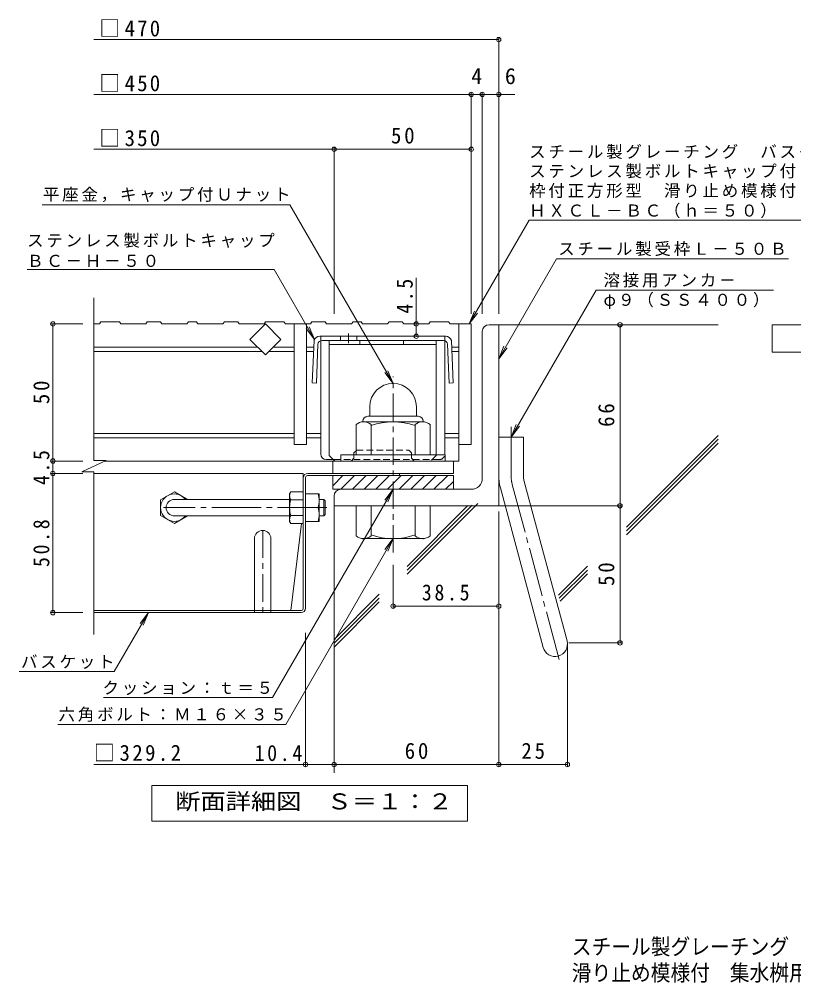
# Model space of a CAD drawing. Units: millimetres on the paper, enlarged 4 times, with parts at other scales. Extents: x -1079 to 1079, y -788 to 743.
# Drawn here: x -607 to -42, y -788 to -85 of the extents above; entities that cross this region are included whole.
import ezdxf
from ezdxf.enums import TextEntityAlignment as Align

# ---------------------------------------------------------------- set-up
doc = ezdxf.new("R2010")
doc.units = ezdxf.units.MM
doc.header["$LTSCALE"] = 4
doc.header["$PDMODE"] = 32
doc.header["$PDSIZE"] = 3.2
for name, pattern in [('CHAIN1', [8, 5, -1, 1, -1]), ('CHAIN2', [12, 9, -1, 1, -1]), ('DASHED1', [1.8, 1.2, -0.6])]:
    doc.linetypes.add(name, pattern=pattern)
for name, color, linetype, lineweight in [('D-1', 2, 'Continuous', 9), ('D-2', 3, 'Continuous', 9), ('D-4', 7, 'Continuous', 9), ('D-5', 7, 'Continuous', 9), ('D-6', 6, 'Continuous', 9), ('D-7', 2, 'Continuous', 9), ('D-8', 4, 'Continuous', 9), ('D-9', 2, 'Continuous', 9), ('D-B', 2, 'Continuous', 9)]:
    doc.layers.add(name, color=color, linetype=linetype, lineweight=lineweight)
doc.layers.add('F-0_F-0ﾚｲﾔ', color=2, linetype='Continuous')
doc.layers.add('F-F_F-Fﾚｲﾔ', color=2, linetype='Continuous')
doc.styles.add('ＭＳ ゴシック', font='')
doc.styles.get('ＭＳ ゴシック').set_extended_font_data('MS Gothic')

msp = doc.modelspace()

# ---------------------------------------------------------------- linework, layer by layer
at = {"layer": 'D-1'}
for p, q in [((-264.203, -307.934), (-257.203, -307.934)), ((-257.203, -439.934), (-257.203, -307.934)), ((-269.202, -419.934), (-269.202, -312.934)), ((-351.203, -367.734), (-351.203, -374.734)), ((-317.202, -367.714), (-317.202, -374.734)), ((-356.202, -378.334), (-356.202, -378.734)), ((-312.702, -378.734), (-355.703, -378.734)), ((-352.603, -374.734), (-315.802, -374.734)), ((-312.202, -378.334), (-312.202, -378.734)), ((-361.203, -402.734), (-361.203, -380.811)), ((-350.202, -402.734), (-350.202, -380.811)), ((-318.202, -402.734), (-318.202, -380.811)), ((-307.202, -402.734), (-307.202, -380.811)), ((-257.203, -389.934), (-239.202, -389.934)), ((-239.202, -417.564), (-239.202, -389.934)), ((-296.203, -402.734), (-372.203, -402.734)), ((-372.203, -407.334), (-372.203, -402.734)), ((-296.203, -407.334), (-296.203, -402.734)), ((-378.203, -425.407), (-370.729, -417.934)), ((-378.203, -427.934), (-378.203, -417.934)), ((-372.244, -427.934), (-362.244, -417.934)), ((-363.759, -427.934), (-353.759, -417.934)), ((-355.274, -427.934), (-345.274, -417.934)), ((-346.788, -427.934), (-336.788, -417.934)), ((-338.303, -427.934), (-328.303, -417.934)), ((-329.818, -427.934), (-319.818, -417.934)), ((-321.333, -427.934), (-311.333, -417.934)), ((-312.847, -427.934), (-302.847, -417.934)), ((-304.362, -427.934), (-294.362, -417.934)), ((-277.203, -427.934), (-378.203, -427.934)), ((-295.877, -427.934), (-290.202, -422.26)), ((-255.976, -426.882), (-224.791, -543.263)), ((-238.589, -422.223), (-207.405, -538.604)), ((-377.202, -432.934), (-377.202, -439.934)), ((-257.203, -439.934), (-377.202, -439.934)), ((-361.203, -439.934), (-361.203, -461.857)), ((-350.202, -439.934), (-350.202, -461.857)), ((-318.202, -439.934), (-318.202, -461.857)), ((-307.202, -439.934), (-307.202, -461.857)), ((-356.202, -464.334), (-356.202, -463.934)), ((-312.702, -463.934), (-355.703, -463.934)), ((-312.202, -464.334), (-312.202, -463.934))]:
    msp.add_line(p, q, dxfattribs=at)
at = {"layer": 'D-1', "linetype": 'CHAIN1'}
msp.add_line((-334.202, -474.168), (-334.202, -345.731), dxfattribs=at)
at = {"layer": 'D-1', "linetype": 'CHAIN2'}
for p, q in [((-248.203, -417.564), (-248.203, -382.324)), ((-247.283, -424.552), (-212.36, -554.885))]:
    msp.add_line(p, q, dxfattribs=at)
at = {"layer": 'D-1', "color": 3}
for p, q in [((-409.602, -435.334), (-493.602, -435.334)), ((-409.602, -447.334), (-493.602, -447.334))]:
    msp.add_line(p, q, dxfattribs=at)
at = {"layer": 'D-1', "color": 3, "linetype": 'CHAIN2'}
msp.add_line((-382.402, -441.334), (-501.602, -441.334), dxfattribs=at)
at = {"layer": 'D-1'}
msp.add_lwpolyline([(-378.203, -417.934), (-290.202, -417.934), (-290.202, -427.934)], dxfattribs=at)
for centre, radius, start, end in [((-264.203, -312.934), 5, 90, 180), ((-334.202, -367.734), 17, 0.06612, 180), ((-355.703, -387.054), 8.32, 48.6201, 131.38164), ((-352.603, -378.334), 3.6, 90, 180), ((-334.202, -426.734), 48, 70.52881, 109.47119), ((-312.702, -387.054), 8.32, 48.61835, 131.37988), ((-315.802, -378.334), 3.6, 0, 90), ((-277.203, -419.934), 8, 270, 0), ((-221.203, -417.564), 36, 180, 195), ((-221.203, -417.564), 18, 180, 195.00002), ((-372.203, -432.934), 5, 90, 180), ((-355.703, -455.614), 8.32, 228.61835, 311.37988), ((-334.202, -415.934), 48, 250.52881, 289.47119), ((-312.702, -455.614), 8.32, 228.6201, 311.38164), ((-216.098, -540.934), 9, 195.00014, 14.99991)]:
    msp.add_arc(centre, radius, start, end, dxfattribs=at)
at = {"layer": 'D-1', "linetype": 'CHAIN2'}
msp.add_arc((-221.203, -417.564), 27, 180, 194.99995, dxfattribs=at)
at = {"layer": 'D-1', "color": 3}
msp.add_arc((-493.602, -441.334), 6, 90, 270, dxfattribs=at)
at = {"layer": 'D-2'}
for p, q in [((-552.27, -406.992), (-552.27, -288.333)), ((-548.172, -307.334), (-552.27, -307.334)), ((-548.172, -307.334), (-547.137, -305.734)), ((-533.705, -305.734), (-547.137, -305.734)), ((-533.705, -305.734), (-532.67, -307.334)), ((-514.421, -307.334), (-532.67, -307.334)), ((-513.386, -305.734), (-514.421, -307.334)), ((-503.705, -305.734), (-513.386, -305.734)), ((-503.705, -305.734), (-502.67, -307.334)), ((-484.421, -307.334), (-502.67, -307.334)), ((-484.421, -307.334), (-483.386, -305.734)), ((-477.456, -305.734), (-483.386, -305.734)), ((-477.456, -305.734), (-476.421, -307.334)), ((-458.172, -307.334), (-476.421, -307.334)), ((-457.137, -305.734), (-458.172, -307.334)), ((-457.137, -305.734), (-447.456, -305.734)), ((-447.456, -305.734), (-446.421, -307.334)), ((-428.172, -307.334), (-446.421, -307.334)), ((-438.516, -318.648), (-427.202, -307.334)), ((-428.172, -307.334), (-427.137, -305.734)), ((-413.705, -305.734), (-427.137, -305.734)), ((-413.705, -305.734), (-412.67, -307.334)), ((-394.421, -307.334), (-412.67, -307.334)), ((-406.202, -307.334), (-406.202, -395.334)), ((-397.202, -307.334), (-397.202, -395.334)), ((-393.386, -305.734), (-394.421, -307.334)), ((-383.705, -305.734), (-393.386, -305.734)), ((-383.705, -305.734), (-382.67, -307.334)), ((-364.421, -307.334), (-382.67, -307.334)), ((-364.421, -307.334), (-363.386, -305.734)), ((-357.456, -305.734), (-363.386, -305.734)), ((-357.456, -305.734), (-356.421, -307.334)), ((-338.172, -307.334), (-356.421, -307.334)), ((-337.137, -305.734), (-338.172, -307.334)), ((-337.137, -305.734), (-327.456, -305.734)), ((-327.456, -305.734), (-326.421, -307.334)), ((-308.172, -307.334), (-326.421, -307.334)), ((-307.137, -305.734), (-308.172, -307.334)), ((-307.137, -305.734), (-293.705, -305.734)), ((-292.67, -307.334), (-293.705, -305.734)), ((-292.67, -307.334), (-277.203, -307.334)), ((-286.202, -407.334), (-286.202, -307.334)), ((-427.202, -329.962), (-438.516, -318.648)), ((-432.83, -324.334), (-552.27, -324.334)), ((-429.83, -327.334), (-552.27, -327.334)), ((-406.202, -327.334), (-424.575, -327.334)), ((-406.202, -324.334), (-421.575, -324.334)), ((-392, -324.334), (-397.202, -324.334)), ((-392.112, -327.334), (-397.202, -327.334)), ((-286.202, -324.334), (-291.405, -324.334)), ((-286.202, -327.334), (-291.293, -327.334)), ((-406.202, -387.334), (-552.27, -387.334)), ((-406.202, -390.334), (-552.27, -390.334)), ((-386.902, -387.334), (-397.202, -387.334)), ((-386.902, -390.334), (-397.202, -390.334)), ((-286.202, -387.334), (-296.502, -387.334)), ((-286.202, -390.334), (-296.502, -390.334)), ((-397.202, -395.334), (-406.202, -395.334)), ((-561.116, -415.275), (-543.277, -406.992)), ((-543.277, -406.992), (-552.27, -406.992)), ((-286.202, -407.334), (-544.013, -407.334)), ((-378.203, -416.334), (-378.203, -407.334)), ((-290.202, -407.334), (-290.202, -416.334)), ((-561.116, -415.275), (-552.27, -415.275)), ((-552.27, -533.934), (-552.27, -415.275)), ((-290.202, -416.334), (-378.203, -416.334))]:
    msp.add_line(p, q, dxfattribs=at)
for points in [[(-427.202, -307.334), (-415.889, -318.648), (-427.202, -329.962)], [(-277.203, -307.334), (-277.203, -395.334), (-286.202, -395.334)]]:
    msp.add_lwpolyline(points, dxfattribs=at)
at = {"layer": 'D-4'}
for p, q in [((-552.27, -99.934), (-257.202, -99.934)), ((-257.202, -299.934), (-257.202, -98.733)), ((-552.27, -139.934), (-245.456, -139.934)), ((-277.202, -299.934), (-277.202, -138.734)), ((-269.202, -299.934), (-269.202, -138.734)), ((-552.27, -179.934), (-277.202, -179.934)), ((-377.202, -299.934), (-377.202, -178.733)), ((-317.297, -307.334), (-317.297, -273.834)), ((-583.356, -307.334), (-560.27, -307.334)), ((-582.156, -307.334), (-582.156, -407.334)), ((-317.297, -307.334), (-317.297, -316.334)), ((-168.783, -439.934), (-168.783, -307.934)), ((-583.356, -407.334), (-560.27, -407.334)), ((-582.156, -407.334), (-582.156, -416.334)), ((-583.356, -416.334), (-560.27, -416.334)), ((-582.156, -416.334), (-582.156, -517.934)), ((-271.202, -439.934), (-167.583, -439.934)), ((-168.783, -539.934), (-168.783, -439.934)), ((-257.202, -444.109), (-257.202, -629.934)), ((-334.202, -482.946), (-334.202, -514.406)), ((-583.356, -517.934), (-560.27, -517.934)), ((-334.202, -513.206), (-257.202, -513.206)), ((-398.002, -629.934), (-398.002, -532.734)), ((-207.098, -540.934), (-207.098, -629.934)), ((-206.098, -539.934), (-167.583, -539.934)), ((-398.002, -628.734), (-552.27, -628.734)), ((-377.202, -628.734), (-398.002, -628.734)), ((-377.202, -628.734), (-207.098, -628.734))]:
    msp.add_line(p, q, dxfattribs=at)
for p in [(-257.202, -99.934), (-277.202, -139.934), (-269.202, -139.934), (-257.202, -139.934), (-377.202, -179.934), (-277.202, -179.934), (-582.156, -307.334), (-317.297, -307.334), (-168.783, -307.934), (-317.297, -316.334), (-582.156, -407.334), (-582.156, -416.334), (-168.783, -439.934), (-334.202, -513.206), (-257.202, -513.206), (-582.156, -517.934), (-168.783, -539.934), (-398.002, -628.734), (-377.202, -628.734), (-257.202, -628.734), (-207.098, -628.734)]:
    msp.add_point(p, dxfattribs=at)
at = {"layer": 'D-5'}
for p, q in [((-590.031, -220.457), (-409.418, -220.457)), ((-409.418, -220.457), (-334.202, -350.734)), ((-235.023, -231.599), (-278.749, -307.334)), ((-235.023, -231.599), (56.977, -231.599)), ((-215.115, -259.804), (-257.202, -332.701)), ((-215.115, -259.804), (-45.988, -259.804)), ((-600.95, -267.747), (-420.95, -267.747)), ((-186.273, -282.669), (-248.202, -389.934)), ((-186.273, -282.669), (-56.815, -282.669)), ((-278.749, -307.334), (-274.922, -298.095)), ((-278.749, -307.334), (-272.661, -299.4)), ((-391.544, -318.681), (-395.37, -309.442)), ((-257.202, -332.701), (-253.375, -323.462)), ((-257.202, -332.701), (-251.115, -324.767)), ((-334.202, -350.734), (-340.29, -342.8)), ((-334.202, -350.734), (-338.029, -341.495)), ((-248.202, -389.934), (-244.375, -380.695)), ((-248.202, -389.934), (-242.115, -382)), ((-334.202, -427.934), (-421.964, -579.941)), ((-334.202, -427.934), (-340.29, -435.867)), ((-334.202, -427.934), (-338.029, -437.173)), ((-334.202, -463.934), (-340.29, -471.867)), ((-537.38, -560.941), (-512.55, -517.934)), ((-512.55, -517.934), (-518.638, -525.867)), ((-512.55, -517.934), (-516.377, -527.172)), ((-606.627, -560.941), (-537.38, -560.941)), ((-545.312, -579.941), (-421.964, -579.941)), ((-578.651, -599.406), (-412.417, -599.406))]:
    msp.add_line(p, q, dxfattribs=at)
for points in [[(-420.95, -267.747), (-391.544, -318.681), (-397.631, -310.747)], [(-412.417, -599.406), (-334.202, -463.934), (-338.029, -473.173)]]:
    msp.add_lwpolyline(points, dxfattribs=at)
at = {"layer": 'D-5', "color": 2}
for points in [[(-57.775, -327.934), (-57.775, -307.934), (32.224, -307.934), (32.224, -327.934)], [(-510, -670), (-510, -644), (-279.999, -644), (-279.999, -670)]]:
    msp.add_lwpolyline(points, close=True, dxfattribs=at)
at = {"layer": 'D-6'}
for p, q in [((-257.202, -307.934), (-97.202, -307.934)), ((-164.052, -455.539), (-97.202, -388.689)), ((-164.052, -458.366), (-97.202, -391.515)), ((-164.052, -461.195), (-97.202, -394.345)), ((-377.202, -439.934), (-377.202, -634.734)), ((-323.993, -489.851), (-272.406, -438.264)), ((-323.993, -487.022), (-276.425, -439.454)), ((-323.993, -484.194), (-279.684, -439.886)), ((-213.684, -505.17), (-192.552, -484.038)), ((-213.086, -507.4), (-192.552, -486.865)), ((-212.488, -509.631), (-192.552, -489.694)), ((-377.202, -537.403), (-344.279, -504.48)), ((-377.202, -540.231), (-344.279, -507.307)), ((-377.202, -543.06), (-344.279, -510.136))]:
    msp.add_line(p, q, dxfattribs=at)
at = {"layer": 'D-7'}
for p, q in [((-399.602, -416.334), (-552.27, -416.334)), ((-399.602, -515), (-399.602, -416.334)), ((-398.002, -514.734), (-398.002, -419.267)), ((-396.669, -417.934), (-329.595, -417.934)), ((-396.402, -416.334), (-329.595, -416.334)), ((-329.595, -416.334), (-329.595, -417.934)), ((-400.911, -452.834), (-408.827, -516.334)), ((-408.827, -516.334), (-552.27, -516.334)), ((-401.202, -517.934), (-552.27, -517.934)), ((-400.936, -516.334), (-408.827, -516.334))]:
    msp.add_line(p, q, dxfattribs=at)
for centre, radius, start, end in [((-396.402, -419.534), 3.2, 90, 180), ((-396.669, -419.267), 1.333, 90, 180), ((-401.202, -514.734), 3.2, 270, 0), ((-400.936, -515), 1.333, 270, 0)]:
    msp.add_arc(centre, radius, start, end, dxfattribs=at)
at = {"layer": 'D-8'}
for p, q in [((-380.702, -319.334), (-302.702, -319.334)), ((-380.702, -403.334), (-380.702, -319.334)), ((-380.702, -322.334), (-302.702, -322.334)), ((-358.476, -322.334), (-358.476, -319.334)), ((-326.476, -322.334), (-326.476, -319.334)), ((-302.702, -402.734), (-302.702, -319.334)), ((-380.702, -403.334), (-376.702, -407.334))]:
    msp.add_line(p, q, dxfattribs=at)
at = {"layer": 'D-8', "linetype": 'DASHED1'}
for p, q in [((-360.702, -399.334), (-322.702, -399.334)), ((-320.702, -405.334), (-318.702, -407.334)), ((-306.702, -407.334), (-318.702, -407.334)), ((-302.702, -403.334), (-306.702, -407.334)), ((-302.702, -403.334), (-302.702, -402.734))]:
    msp.add_line(p, q, dxfattribs=at)
at = {"layer": 'D-8', "color": 2}
for p, q in [((-398.002, -431.334), (-388.002, -431.334)), ((-388.002, -451.334), (-388.002, -431.334)), ((-398.002, -441.334), (-388.868, -441.334)), ((-398.002, -451.334), (-388.002, -451.334)), ((-435.202, -463.934), (-435.202, -517.934)), ((-423.202, -463.934), (-423.202, -517.934))]:
    msp.add_line(p, q, dxfattribs=at)
at = {"layer": 'D-8', "color": 3}
for p, q in [((-388.002, -435.334), (-384.602, -435.334)), ((-384.602, -435.334), (-383.602, -436.334)), ((-384.602, -447.334), (-384.602, -435.334)), ((-383.602, -446.334), (-383.602, -436.334)), ((-388.002, -447.334), (-384.602, -447.334)), ((-384.602, -447.334), (-383.602, -446.334))]:
    msp.add_line(p, q, dxfattribs=at)
at = {"layer": 'D-8', "color": 2, "linetype": 'CHAIN1'}
for p, q in [((-382.629, -441.334), (-388.753, -441.334)), ((-429.202, -457.934), (-429.202, -517.934))]:
    msp.add_line(p, q, dxfattribs=at)
at = {"layer": 'D-8', "linetype": 'DASHED1'}
for points in [[(-362.702, -405.334), (-362.702, -401.334), (-360.702, -399.334)], [(-320.702, -405.334), (-320.702, -401.334), (-322.702, -399.334)], [(-362.702, -405.334), (-364.702, -407.334), (-376.702, -407.334)]]:
    msp.add_lwpolyline(points, dxfattribs=at)
at = {"layer": 'D-8', "color": 2}
for centre, radius, start, end in [((-402.869, -436.334), 14.866, 340.34633, 19.65366), ((-402.869, -446.334), 14.866, 340.34633, 19.65366), ((-429.202, -463.934), 6, 0, 180)]:
    msp.add_arc(centre, radius, start, end, dxfattribs=at)
at = {"layer": 'D-9', "linetype": 'CHAIN1'}
msp.add_line((-366.589, -314.354), (-366.589, -321.314), dxfattribs=at)
at = {"layer": 'D-9'}
for p, q in [((-391.822, -319.334), (-393.064, -350.334)), ((-388.935, -322.214), (-390.066, -350.454)), ((-341.702, -316.334), (-387.617, -316.334)), ((-386.902, -402.334), (-386.902, -319.494)), ((-297.467, -319.334), (-385.938, -319.334)), ((-372.589, -316.334), (-372.589, -319.334)), ((-360.589, -316.334), (-360.589, -319.334)), ((-341.702, -316.334), (-295.787, -316.334)), ((-296.502, -402.334), (-296.502, -319.494)), ((-294.469, -322.214), (-293.338, -350.454)), ((-291.582, -319.334), (-290.341, -350.334)), ((-393.064, -350.334), (-390.066, -350.454)), ((-290.341, -350.334), (-293.338, -350.454)), ((-377.702, -406.334), (-382.902, -406.334))]:
    msp.add_line(p, q, dxfattribs=at)
at = {"layer": 'D-9', "linetype": 'DASHED1'}
for p, q in [((-386.902, -319.494), (-386.902, -316.334)), ((-296.502, -319.494), (-296.502, -316.334)), ((-300.502, -406.334), (-377.702, -406.334))]:
    msp.add_line(p, q, dxfattribs=at)
at = {"layer": 'D-9'}
for centre, radius, start, end in [((-387.66, -320.722), 4.388, 89.44382, 161.56279), ((-385.938, -322.334), 3, 90, 177.70665), ((-297.467, -322.334), 3, 2.29335, 90), ((-295.745, -320.722), 4.388, 18.43721, 90.55618), ((-382.902, -402.334), 4, 180, 270), ((-300.502, -402.334), 4, 354.26575, 0)]:
    msp.add_arc(centre, radius, start, end, dxfattribs=at)
at = {"layer": 'D-9', "linetype": 'DASHED1'}
msp.add_arc((-300.502, -402.334), 4, 270, 354.26575, dxfattribs=at)
at = {"layer": 'D-B'}
for p, q in [((-493.602, -429.834), (-503.602, -435.607)), ((-503.602, -435.607), (-503.602, -447.06)), ((-493.602, -429.834), (-484.076, -435.334)), ((-409.602, -431.334), (-408.736, -429.834)), ((-409.602, -451.334), (-409.602, -431.334)), ((-399.602, -429.834), (-408.736, -429.834)), ((-408.736, -435.607), (-399.602, -435.607)), ((-493.602, -452.834), (-503.602, -447.06)), ((-493.602, -452.834), (-484.076, -447.334)), ((-408.736, -447.06), (-399.602, -447.06)), ((-409.602, -451.334), (-408.736, -452.834)), ((-399.602, -452.834), (-408.736, -452.834))]:
    msp.add_line(p, q, dxfattribs=at)
for centre, radius, start, end in [((-493.602, -441.334), 10, 36.87019, 323.12981), ((-404.133, -432.654), 5.47, 180.2103, 212.68507), ((-403.038, -433.123), 6.579, 149.99998, 176.07924), ((-390.237, -441.334), 19.365, 162.79973, 197.20026), ((-404.133, -450.014), 5.47, 147.31491, 179.78969), ((-403.038, -449.544), 6.579, 183.92075, 210)]:
    msp.add_arc(centre, radius, start, end, dxfattribs=at)

# ---------------------------------------------------------------- texts
at = {"layer": 'D-4', "color": 2, "style": 'ＭＳ ゴシック'}
for s, p in [('4', (-277.202, -135.933)), ('6', (-252.703, -135.933))]:
    msp.add_text(s, height=11.73, dxfattribs=at).set_placement(p, align=Align.BOTTOM_LEFT)
at = {"layer": 'D-4', "color": 2, "char_height": 11.73, "attachment_point": 7, "style": 'ＭＳ ゴシック'}
for s, insert in [('\\T1.21;\\W0.95;□470', (-548.27, -97.912)), ('\\T1.21;\\W0.95;□450', (-548.27, -137.914)), ('\\T1.21;\\W0.95;□350', (-548.27, -177.934)), ('\\T1.27;\\W0.95;50', (-335.702, -175.933)), ('\\T1.28;\\W0.9;38.5', (-313.202, -509.206)), ('\\T1.23;\\W0.95;□329.2', (-552.27, -626.334)), ('\\T1.28;\\W0.9;10.4', (-435.102, -626.334)), ('\\T1.27;\\W0.95;60', (-325.702, -624.734)), ('\\T1.27;\\W0.95;25', (-240.65, -624.734))]:
    msp.add_mtext(s, dxfattribs=dict(at, insert=insert))
at = {"layer": 'D-4', "color": 2, "char_height": 11.73, "attachment_point": 7, "rotation": 90, "style": 'ＭＳ ゴシック'}
for s, insert in [('\\T1.27;\\W0.9;4.5', (-319.697, -299.834)), ('\\T1.27;\\W0.95;50', (-584.556, -365.834)), ('\\T1.27;\\W0.95;66', (-172.783, -382.434)), ('\\T1.27;\\W0.9;4.5', (-584.556, -424.834)), ('\\T1.28;\\W0.9;50.8', (-584.556, -484.634)), ('\\T1.27;\\W0.95;50', (-172.783, -498.434))]:
    msp.add_mtext(s, dxfattribs=dict(at, insert=insert))
at = {"layer": 'D-5', "color": 2, "style": 'ＭＳ ゴシック', "width": 1.15}
msp.add_text('断面詳細図\u3000Ｓ＝１：２', height=11.73, dxfattribs=at).set_placement((-493, -665), align=Align.BOTTOM_LEFT)
at = {"layer": 'D-5', "char_height": 8.798, "attachment_point": 7, "style": 'ＭＳ ゴシック'}
for s, insert in [('\\T1.17;スチール製グレーチング\u3000バスケット付', (-235.023, -187.073)), ('\\T1.17;ステンレス製ボルトキャップ付\u3000ボルト固定式', (-235.023, -201.304)), ('\\T1.17;平座金，キャップ付Ｕナット', (-589.418, -218.593)), ('\\T1.17;枠付正方形型\u3000滑り止め模様付\u3000集水桝用', (-235.023, -215.535)), ('\\T1.17;ＨＸＣＬ－ＢＣ（ｈ＝５０）', (-235.023, -230.19)), ('\\T1.17;ステンレス製ボルトキャップ', (-600.95, -251.884)), ('\\T1.17;スチール製受枠Ｌ－５０Ｂ', (-213.868, -257.901)), ('\\T1.17;ＢＣ－Ｈ－５０', (-600.95, -265.884)), ('\\T1.17;溶接用アンカ－', (-180.815, -280.805)), ('\\T1.17;φ９（ＳＳ４００）', (-180.815, -296.532)), ('\\T1.17;バスケット', (-605.38, -559.038)), ('\\T1.17;クッション：ｔ＝５', (-545.965, -578.078)), ('\\T1.17;六角ボルト：Ｍ１６×３５', (-578.045, -597.543))]:
    msp.add_mtext(s, dxfattribs=dict(at, insert=insert))
at = {"layer": 'F-0_F-0ﾚｲﾔ', "style": 'ＭＳ ゴシック', "width": 0.9}
msp.add_text('滑り止め模様付\u3000集水桝用\u3000ＨＸＣＬ－ＢＣ\u3000３３５０Ａ－ｂ－Ｋ＋ＤＫ－３５０－Ｚ', height=11.73, dxfattribs=at).set_placement((-203.979, -790.039), align=Align.BOTTOM_LEFT)
at = {"layer": 'F-F_F-Fﾚｲﾔ', "style": 'ＭＳ ゴシック', "width": 0.9}
msp.add_text('スチール製グレーチング\u3000バスケット付\u3000ステンレス製ボルトキャップ付\u3000ボルト固定式\u3000枠付正方形型', height=11.73, dxfattribs=at).set_placement((-203.979, -770.922), align=Align.BOTTOM_LEFT)

doc.saveas('drawing.dxf')
